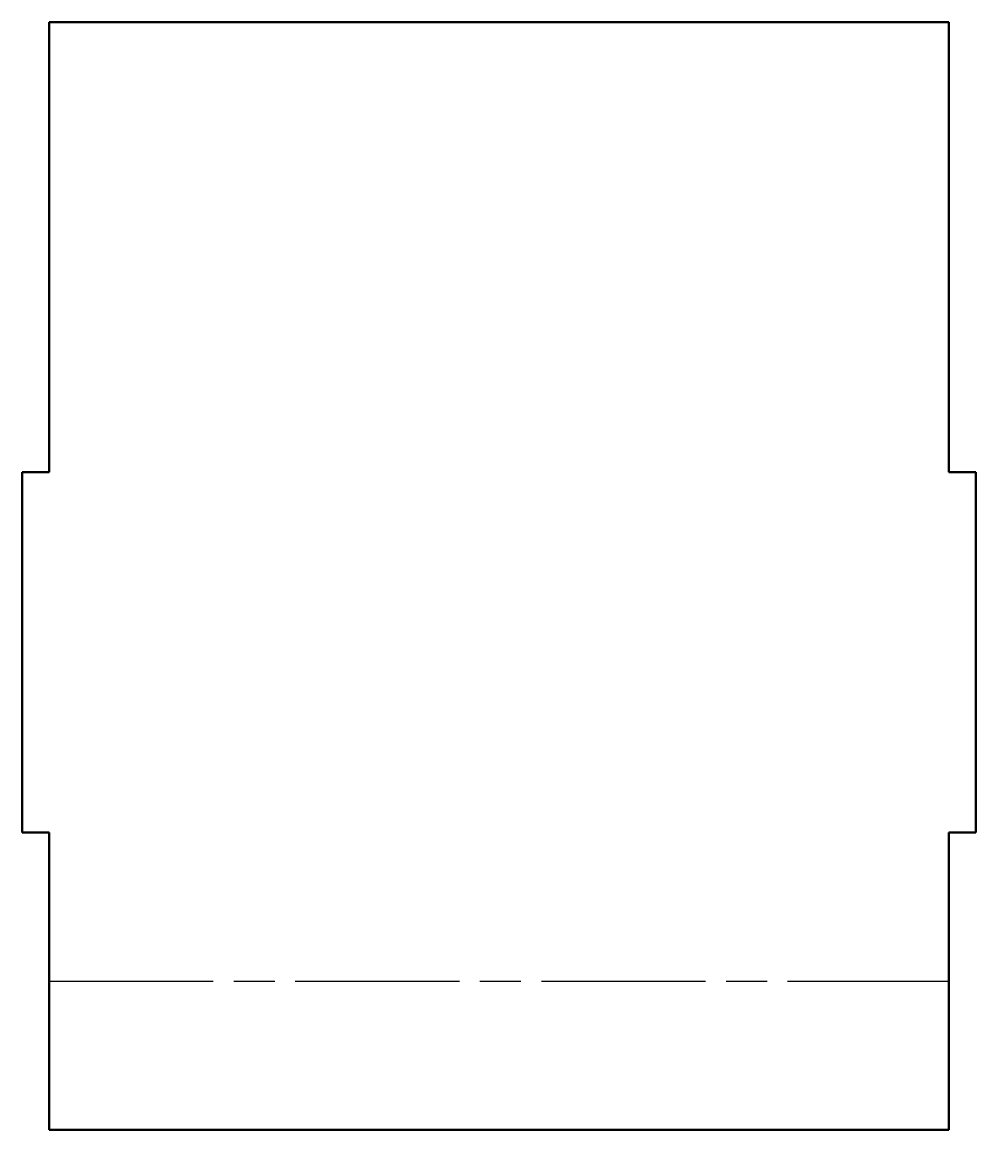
# Model space of a CAD drawing. Header units: millimetres. Extents: x 0 to 53, y 0 to 61.5.
import ezdxf

# ---------------------------------------------------------------- set-up
doc = ezdxf.new("R2010")
doc.units = ezdxf.units.MM
doc.linetypes.add('Chain', pattern=[13.68, 9.12, -1.14, 2.28, -1.14])
doc.layers.add('Bend Centerline (ANSI)', color=7, linetype='Chain', lineweight=25)
doc.layers.add('Visible (ANSI)', color=7, linetype='Continuous', lineweight=50)

# ---------------------------------------------------------------- blocks, each defined once
blk = doc.blocks.new('CA-SMT-01-PREM01_Soldaduras brazo_CA-SMT-01-PREM01 (Desplegada)')
at = {"layer": 'Bend Centerline (ANSI)'}
blk.add_line((-25, -22.5), (25, -22.5), dxfattribs=at)
at = {"layer": 'Visible (ANSI)'}
for p, q in [((25, 30.762), (-25, 30.762)), ((-25, 30.762), (-25, 5.762)), ((25, 5.762), (25, 30.762)), ((-26.5, 5.762), (-26.5, -14.238)), ((-25, 5.762), (-26.5, 5.762)), ((26.5, 5.762), (25, 5.762)), ((26.5, -14.238), (26.5, 5.762)), ((-26.5, -14.238), (-25, -14.238)), ((-25, -30.762), (-25, -14.238)), ((25, -30.762), (25, -14.238)), ((25, -14.238), (26.5, -14.238)), ((25, -30.762), (-25, -30.762))]:
    blk.add_line(p, q, dxfattribs=at)

msp = doc.modelspace()

# ---------------------------------------------------------------- block references
msp.add_blockref('CA-SMT-01-PREM01_Soldaduras brazo_CA-SMT-01-PREM01 (Desplegada)', (26.5, 30.762))

doc.saveas('drawing.dxf')
